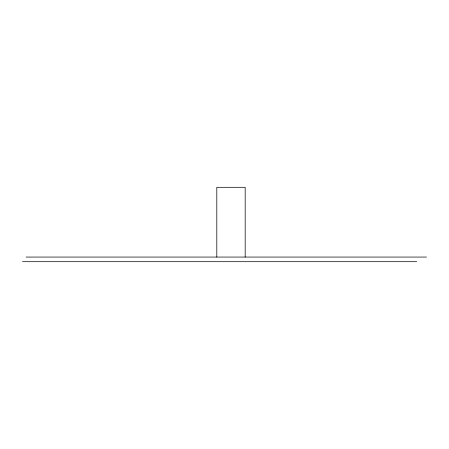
<?xml version="1.0" encoding="UTF-8"?>
<svg xmlns="http://www.w3.org/2000/svg" width="449" height="449" viewBox="0 0 449 449"><rect width="100%" height="100%" fill="white"/><g stroke="black" fill="none" stroke-linecap="round" stroke-linejoin="round"><path stroke-width="0.67" d="M26.064 257.064L426.55 257.064M22.45 261.694L416.773 261.694M245.171 257.064L245.171 187.306L216.805 187.306L216.805 257.064"/></g></svg>
